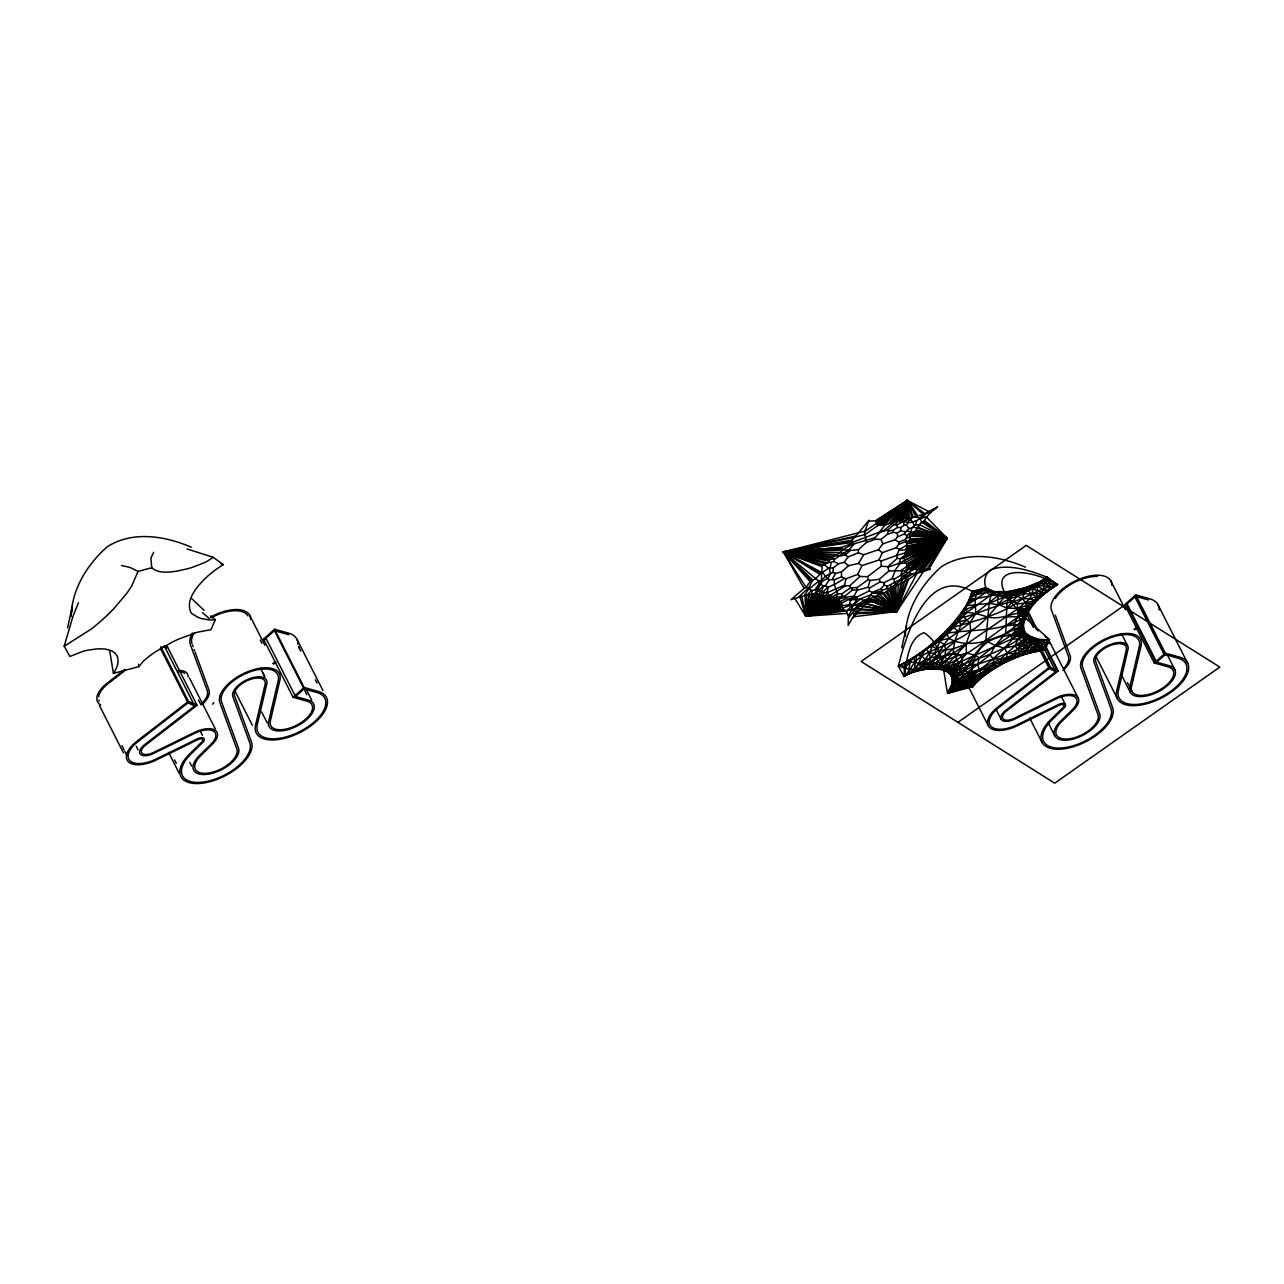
<?xml version="1.0" encoding="UTF-8"?>
<svg xmlns="http://www.w3.org/2000/svg" width="1284" height="1284" viewBox="0 0 1284 1284"><rect width="100%" height="100%" fill="white"/><g stroke="black" fill="none" stroke-linecap="round" stroke-linejoin="round"><path stroke-width="1.5" d="M894.868 571.573L892.075 578.602L884.002 582.711L884.114 585.055L880.904 588.987L872.141 592.245L869.22 590.929L856.556 597.221C850.875 596.274 859.06 591.138 857.102 587.607L868.257 579.566L869.942 580.448L879.315 579.341L888.753 571.027L900.742 570.722L947.223 538.285L926.422 517.083C919.119 517.227 912.683 525.317 905.076 521.529L899.94 522.877L897.307 524.899L897.083 527.547L893.52 530.131L888.576 531.014L887.003 534.529L881.033 539.441L875.479 539.168L866.347 542.554L858.466 549.664L850.297 550.483L845.161 555.089L839.351 556.133L834.536 559.198L833.653 561.525L827.201 562.906L822.225 565.827L821.343 580.384L820.155 583.53L823.526 586.242L825.339 585.729L829.416 579.726L834.456 579.63L841.469 576.949L845.995 578.779L857.712 574.381L861.981 565.57L879.01 560.017L881.017 561.044L896.649 555.474L899.458 549.359L896.152 547.722L882.285 552.682L879.01 560.017M951.508 676.54L977.654 664.342L993.383 658.917L1000.477 659.045L1006.576 657.633L1019.753 651.758L1026.879 645.916L1046.813 639.849L1038.339 639.304L1030.169 636.318L1026.269 637.987L1015.034 645.852L1000.477 659.045L1002.274 664.149L963.61 680.472L949.662 690.006L973.449 680.937L977.718 680.905L947.608 693.376C951.508 681.483 966.675 669.173 960.978 656.06A20.608 10.111 -26.9 0 0 957.816 654.278A21.908 10.754 -26.9 0 0 954.381 653.716A17.767 8.715 -26.9 0 0 949.759 654.07L933.917 659.832L904.08 676.443L898.367 666.187C925.315 652.047 949.406 631.423 965.969 605.759L989.129 603.432L998.599 604.732L1006.897 607.99L1018.132 608.504L1031.052 603.913L1041.436 592.935L1043.603 589.244L1043.555 585.761L1041.42 583.064L1041.436 581.122L1047.391 577.286L1057.518 584.637C1042.801 594.203 987.155 628.149 1030.554 640.218A50.092 24.589 -26.9 0 0 1038.965 640.796L1049.493 639.609L1045.16 649.64C1019.881 655.803 984.122 658.644 973.079 686.603L947.608 693.376C943.259 673.249 943.483 644.536 923.982 632.691C907.339 638.742 907.29 661.79 904.08 676.443C918.766 665.882 967.51 662.303 947.608 693.376L974.62 684.26C993.415 665.626 1019.143 653.62 1045.16 649.64L1046.813 639.849L1049.493 639.609L1024.022 616.609M841.469 576.949L841.485 571.926L848.564 565.666L858.531 563.435L861.981 565.57M928.637 511.497L907.339 500.423L907.194 518.543L915.187 516.858C922.57 513.937 931.767 513.568 937.641 506.698L923.003 514.691M859.317 606.144L848.162 625.501L848.403 615.887L852.159 609.13L855.85 608.279L861.933 604.01L865.801 603.496L896.762 611.537L923.389 571.573L930.402 569.117C923.148 567.881 917.402 574.574 910.083 573.627L902.861 579.244L900.806 583.145L883.007 593.77L872.093 593.08L870.648 594.861L859.718 599.13L850.233 599.965L846.365 598.537L840.314 601.506L838.5 600.19L838.773 599.163L845.354 597.285L854.39 596.049M1000.477 659.045L968.296 674.614L963.61 680.472L951.813 684.324L990.028 654.936L995.341 645.531L1005.757 633.381L1006.961 603.319L1009.497 595.246L1007.025 591.619L994.073 591.603L985.903 587.687C982.758 579.935 986.144 569.663 995.277 568.443A36.755 17.816 8.6 0 1 999.899 567.496C1016.302 565.827 1032.32 571.46 1047.391 577.286L1050.585 583.851L1055.207 586.034L1057.518 584.637L1045.979 578.346L1046.556 581.042L1043.555 585.761C1034.262 585.6 1025.386 588.505 1016.816 591.651C1000.445 594.219 984.603 596.177 968.569 600.832L965.969 605.759L966.868 612.484C954.429 625.517 943.355 642.321 925.764 648.805L921.687 655.819L915.283 671.869M1041.436 581.122L1025.001 587.767L1022.658 598.745C1001.376 615.421 973.208 621.071 947.592 629.096L946.966 633.718L948.972 638.453C973.433 651.694 1000.798 635.516 1023.46 625.212C1025.996 607.685 1041.501 595.471 1055.207 586.034C1039.976 587.334 1027.842 597.814 1013.333 601.554C993.928 605.149 976.53 615.261 956.917 618.647L961.122 624.682C957.35 633.638 953.065 643.396 953.402 653.203L956.307 655.915L956.307 660.377L946.003 670.81C972.967 659.029 1003.189 653.524 1025.9 633.381L1030.169 636.318L1026.879 645.916L1029.158 652.898M1039.735 598.103L1031.196 593.978L1028.019 590.415L1028.291 586.724M894.483 571.123L899.731 563.82L905.011 562.793L906.664 563.676L906.616 566.709L911.576 569.021L947.223 538.285L924.448 520.582L926.374 517.083M865.079 603.897L866.267 600.655L872.799 600.495L896.762 611.537L917.113 573.274L923.389 571.573M1040.698 639.641L1042.464 649.816L1048.145 639.753M866.347 542.554L866.411 540.275L874.853 537.723L880.021 532.202L887.677 530.035L893.391 525.092L897.307 524.899M961.122 624.682L998.358 595.278L1008.983 599.018L1017.329 603.945L1025.595 602.95L1038.098 599.676L1036.83 593.577L1038.274 582.776L1057.518 584.637C1024.744 565.265 975.84 566.051 1018.581 610.654M1025.001 587.767L1010.187 591.202C996.849 604.266 987.332 621.119 970.704 631.006C955.97 642.401 937.818 647.024 921.687 655.819L916.744 655.354L913.502 672.431C921.013 664.342 933.372 667.022 943.307 666.54C974.877 652.063 1000.461 627.539 1029.832 609.402L1018.132 608.504L953.402 653.203L937.464 668.9M942.504 634.152C970.239 628.101 1002.162 633.863 1026.109 615.614L1024.776 614.233L1026.574 606.096L1025.595 602.95L1022.658 598.745L1013.702 594.717L1003.639 597.237L989.129 603.432L985.839 640.909L974.379 654.968L965.552 670.665L952.295 680.664L966.579 677.182L974.716 677.262L990.542 671.083L989.418 670.762C974.556 674.469 963 685.752 948.764 691.627L979.772 679.076L985.309 673.265L994.025 668.836C979.371 668.466 965.504 672.96 952.102 678.482L995.341 645.531L1023.573 627.507L1023.46 625.212C1006.688 649.19 983.159 668.242 959.453 685.64L958.859 687.614L947.608 693.376M806.432 595.038L791.008 599.676L804.089 588.457L783.384 551.927L854.903 537.161L858.868 532.539L864.951 531.335L868.947 520.181L858.755 532.716L783.384 551.927L815.613 578.57L810.156 581.588L806.063 587.318L812.098 590.672L811.793 593.962L806.432 595.038L805.71 616.208L846.959 613.415L848.403 615.887M893.391 525.092L893.455 523.31L898.912 518.945L904.674 517.821L907.194 518.511L905.076 521.529L905.348 520.501M993.559 663.138L993.383 658.917L1007.33 653.331L1023.926 654.599L1023.701 645.435L1026.686 634.055L1017.65 649.19L1006.849 661.822L993.559 663.138C984.812 678.321 963.803 678.947 950.353 688.497M897.083 527.547L901.127 527.451L903.695 525.493L903.824 522.379M951.412 685.656C972.437 672.832 995.26 662.993 1018.87 656.541L1019.753 651.758L1015.034 645.852L1004.457 648.099L995.341 645.531L985.839 640.909M822.209 572.584L828.533 568.282L833.348 567.801L838.596 563.724L844.198 562.312L848.162 556.855L858.338 552.794L858.466 549.664M71.182 616.4C71.631 589.468 87.36 564.302 107.23 546.775C132.637 530.581 164.994 535.893 191.268 547.209M825.339 585.729L828.276 587.286L834.215 584.477L834.456 579.63M891.818 588.409L891.866 587.205L902.459 578.956L907.355 573.242L914.192 569.101L947.223 538.285L923.421 521.625C918.814 522.187 919.055 531.094 913.839 526.954L908.895 528.639L904.161 534.08L897.564 536.824L895.092 539.761L882.814 543.838L878.433 549.696L863.715 554.752L858.338 552.794M905.348 636.366C905.798 609.435 921.527 584.268 941.397 566.742C966.788 550.547 999.161 555.86 1025.434 567.175M859.718 599.13L864.325 600.414L868 599.5L877.357 600.527L896.762 611.537L908.446 579.453L917.113 573.274M898.367 584.525L896.762 611.537L854.085 616.705L852.512 618.214M995.277 591.812L966.868 612.484L959.02 615.983L963.803 617.09L969.901 622.933L948.972 638.453L934.367 641.647L929.488 652.802L930.258 657.986L928.701 669.044L953.065 648.934L966.017 644.199L970.704 631.006L969.901 622.933L975.856 613.527L975.005 599.467L976.45 594.54L978.039 591.523L985.903 587.687L986.481 588.57A47.444 23.289 -26.9 0 0 991.168 592.662C1010.813 602.998 1031.052 586.708 1047.391 577.286M854.518 596.45L841.405 603.287L840.314 601.506M896.152 547.722L898.559 544.528L898.72 542.121L895.092 539.761M834.215 584.477L837.746 593.689C836.285 594.187 830.684 599.018 830.555 595.23L845.466 585.793L849.847 585.729L859.911 576.436L867.502 576.693L881.257 566.244L887.918 566.645L888.753 571.027M906.023 518.11L907.339 500.423L924.624 513.536M937.143 639.175L944.43 644.889L945.714 649.784L944.88 656.252L951.572 668.45L949.341 673.281C959.1 671.628 967.205 663.956 977.654 664.342L979.275 657.777L974.379 654.968L966.435 653.091C954.766 656.814 942.231 660.185 933.227 668.803M904.08 676.443L904.626 662.849L914.834 661.982L919.312 663.876L940.931 662.367L944.88 656.252L953.402 653.203M869.22 590.929L869.477 588.04L880.166 581.877L884.002 582.711M822.755 572.664L827.65 578.731L830.652 573.402L832.899 572.471L833.348 567.801M896.649 555.474L904.995 552.923L906.424 549.841L899.651 550.146M923.276 514.419L907.339 500.423L905.766 520.148M948.972 638.453C939.824 648.019 936.806 661.902 925.491 669.462L924.849 659.511L919.761 653.219M854.903 537.161L865.207 534.481L877.566 525.702L877.454 524.049L876.202 523.615L864.951 531.335M1010.187 591.202L1008.614 591.426L1008.454 592.903L1011.792 590.945L1013.702 594.717L1008.983 599.018L998.599 604.732L997.427 600.174L999.385 592.117M946.789 660.682L942.713 669.59L1011.503 639.159L1011.519 634.954L1017.747 628.486L1020.443 619.771L1025.467 617.09M71.583 612.949L72.386 606.032L67.57 627.86M922.056 522.428L947.223 538.285L911.672 564.029L904.931 570.802L900.742 570.722M1031.1 636.784L1020.619 644.632L1015.034 645.852L1020.475 634.376L1024.247 630.733L1024.712 631.68L1011.503 639.159L1018.565 638.918L1024.279 636.848L1025.9 633.381L1025.226 632.595L1020.475 634.376L1018.629 633.156L1023.926 629.69L1020.122 629.995L1017.747 628.486L1023.573 627.507L1024.247 630.733L1018.629 633.156L1011.519 634.954L1005.757 633.381L1024.375 619.979L1020.443 619.771L1018.116 616.753L1017.329 603.945M857.118 598.874L854.021 604.283L851.388 606.401L849.944 605.647L842.882 607.862L841.822 607.059L841.999 605.599L854.325 604.154L860.296 598.986M989.129 603.432L991.81 591.025L970.656 596.033L968.569 600.832M808.583 594.99L805.71 616.208L846.397 610.911L852.159 609.13M1003.639 597.237L1003.928 591.924M828.613 562.408L828.934 560.129L832.112 558.765L833.139 556.967L835.964 555.651L839.319 555.86L843.331 553.388L845.658 553.709M905.525 542.297L906.777 543.196L909.618 541.158L906.263 541.174L898.559 544.528M852.046 609.226L852.512 606.016L857.616 604.652L859.67 606.144M867.984 599.756L874.292 596.611L876.057 597.83L881.996 590.351L891.866 587.205M920.467 670.457L922.666 663.539L929.488 652.802L934.64 653.283L939.711 650.587L953.065 648.934M904.674 517.821L907.339 500.423L875.704 520.79L869.3 521.127M900.806 583.145L896.762 611.537L856.332 613.8L854.085 616.705M957.078 682.719L950.962 687.052L956.708 685.062L958.474 679.252L956.853 673.972L957.575 670.505L974.379 654.968M857.102 589.998L852.223 590.175L845.033 596.065L833.412 597.67L832.658 596.53M868.674 598.89L870.648 594.861M888.287 589.805L888.432 588.939M917.98 527.323L947.223 538.285L914.064 565.795L914.144 567.239L947.223 538.285L919.296 524.578L914.192 525.381L912.86 527.275M809.418 594.941L805.71 616.208L843.54 609.483L846.333 611.04L854.454 604.026L856.621 604.973M992.259 669.975L989.418 670.762L989.306 669.253L995.983 667.664L1006.576 657.633L1007.33 653.331L1004.457 648.099M904.145 517.869L907.339 500.423L875.704 520.79M887.003 534.529L893.006 532.362L897.275 533.069L900.501 530.79L901.127 527.451M830.154 567.865L831.133 562.729M915.428 573.691L912.314 574.108L905.878 578.362L904.53 581.475L902.187 583.113L896.762 611.537L857.214 612.468L856.332 613.8M933.067 662.833L931.767 668.836L935.763 666.54L937.304 661.87L936.951 656.878L934.64 653.283L940.113 641.101L939.888 636.671L946.966 633.718L945.056 631.632M917.177 528.109L947.223 538.285L910.725 563.066L910.886 565.233M903.567 518.174L907.339 500.423L917.53 515.382M899.94 522.877L900.357 520.887L902.347 519.667L905.3 520.501M906.552 625.998L901.737 647.826M905.862 549.103L907.611 546.47L906.376 545.427L899.458 549.359M843.54 609.483L805.71 616.208L811.649 594.299L814.907 593.577L822.354 595.535L824.472 592.791L827.185 592.117L828.276 587.286M893.006 532.362L893.52 530.131M922.763 651.052L921.687 655.819L914.834 661.982L906.023 675.416L904.787 668.258L901.529 664.55M837.746 593.689L835.627 599.114L805.71 616.208L794.86 598.408M822.354 595.535L825.147 595.744L827.779 592.422L844.503 585.167L845.995 578.779M898.72 542.121L905.413 539.457L907.178 535.717C909.746 530.854 915.62 533.775 917.145 528.077M864.341 534.465L865.127 531.127M1024.712 631.68L1025.226 632.595L1018.565 638.918L1021.631 640.989L1028.677 642.481L1032.609 647.345L1035.803 648.837L1039.735 650.202L1044.325 639.849M1008.983 599.018L1023.958 593.882L1031.213 587.205L1031.63 585.568M940.931 662.367L938.813 669.012M910.982 531.48L911.881 527.917M1018.132 608.504L1030.009 598.617L1034.984 584.268L1046.861 591.876C1036.926 594.059 1026.43 595.262 1016.816 591.651L1015.098 590.335L1009.497 595.246M849.494 603.994L850.57 599.821M904.53 581.475L896.762 611.537L859.895 609.836L857.214 612.468M875.977 523.936L876.378 521.015M902.684 518.174L907.339 500.423L916.567 515.735M210.672 615.967L215.327 619.642L210.993 629.674L197.608 632.161L179.792 638.63A131 64.312 -26.9 0 0 172.682 641.856L154.802 652.208A215.391 105.737 -26.9 0 0 150.517 655.257L143.551 660.939L138.913 666.621L113.441 673.41C116.796 668.386 119.813 661.565 116.94 655.659A125.013 61.359 -26.9 0 0 115.175 653.315L111.836 650.844L105.978 649.174A71.246 34.973 -26.9 0 0 101.918 648.853A76.173 37.397 -26.9 0 0 97.6 648.869L88.002 650.089A59.69 29.307 -26.9 0 0 82.882 651.373L69.914 656.477L64.2 646.221L72.947 616.4L78.404 602.822M857.247 590.191L868.112 587.269L869.942 580.448M934.64 653.283L917.049 671.339L916.599 669.397L909.489 669.429L898.367 666.187C906.119 634.553 926.936 566.34 972.197 591.362L978.039 591.523L988.102 589.34L986.144 592.277L965.969 605.759M967.334 603.255L975.005 599.467L969.709 598.408L984.074 590.351L985.903 587.687L972.197 591.362L967.927 603.833L961.475 615.485A91.71 45.02 -26.9 0 1 954.429 624.618L952.359 626.913A101.356 49.755 -26.9 0 1 932.232 645.082L915.107 656.75L898.367 666.187M902.267 518.335L907.339 500.423L915.717 516.28M888.432 567.095L899.265 563.178L900.549 558.733L903.984 558.123L947.223 538.285L916.567 530.18M915.861 531.046L947.223 538.285L905.011 562.809L903.984 558.123L905.493 555.828L905.076 552.906L947.223 538.285L929.086 568.876M215.327 619.642L212.646 619.883A72.129 35.406 -26.9 0 1 208.923 619.867L200.914 618.439A107.423 52.74 -26.9 0 1 197.897 617.267L192.52 614.089A22.679 11.139 -26.9 0 1 190.546 611.714C185.987 599.564 196.147 587.928 203.931 579.71A91.758 45.052 -26.9 0 1 208.971 575.007L214.701 570.385A89.222 43.8 -26.9 0 1 221.041 566.067L223.352 564.671L213.224 557.32L208.827 560.306A65.051 31.939 -26.9 0 1 204.108 562.809L192.472 567.303A90.217 44.282 -26.9 0 1 187.56 568.748L177.625 570.979A95.289 46.786 -26.9 0 1 172.858 571.653A107.375 52.708 -26.9 0 1 168.204 572.07A50.638 24.861 -26.9 0 1 163.742 572.118L161.11 571.829A39.804 19.533 -26.9 0 1 157.643 571.059L156.632 570.674A52.628 25.841 -26.9 0 1 153.936 569.374A61.038 29.965 -26.9 0 1 151.737 567.721L138.046 571.396L131.803 585.793A336.857 165.363 -26.9 0 1 126.747 593.401L113.425 609.13A214.171 105.144 -26.9 0 1 105.721 616.705L100.2 621.665A254.553 124.965 -26.9 0 1 91.597 628.839L64.2 646.221M972.197 591.362L970.656 596.033M907.932 674.549L910.661 659.254M812.339 594.412L805.71 616.208L842.24 607.621M848.804 617.7L855.946 608.151L857.584 608.68M915.476 524.899L916.76 520.726M883.97 530.436L851.982 542.458L851.838 540.243L855.096 537.033M906.616 538.108L911.512 536.247L914.385 531.897M908.269 522.62L909.441 518.672L907.339 500.423L876.619 521.529M901.288 518.399L907.339 500.423L913.325 517.468M841.999 605.599L841.405 603.287M813.366 594.219L805.71 616.208L841.822 607.059M1033.058 637.65L1032.577 641.791L1030.779 644.712L1024.343 651.774L1013.959 658.596L1009.85 658.997L1006.576 657.633M909.136 540.5L909.794 537.258M900.63 518.624L907.339 500.423L911.817 518.238L910.613 519.876L906.648 519.859M1009.224 660.714L1009.85 658.997L1011.583 659.655M806.063 587.318L783.384 551.927L842.031 550.05L852.464 544.336L866.411 540.275M892.075 578.602L894.033 579.116L900.501 575.521L902.042 571.508M865.111 540.05L866.395 536.744M886.538 588.313L887.324 586.307L900.052 579.582L902.219 576.468L907.355 573.242M812.098 590.672L816.576 589.5L821.503 591.41L823.526 586.242M899.458 518.848L907.339 500.423L876.202 523.615M815.34 593.818L805.71 616.208L841.806 605.599M942.713 669.59L966.017 644.199L966.435 653.091L950.545 674.822M951.829 677.487L956.853 673.972L951.107 675.625L952.246 673.025L949.967 674.052M1012.691 592.357L1013.445 590.656M902.812 519.506L903.358 518.319M898.912 518.945L907.339 500.423L876.876 523.647M816.126 593.818L805.71 616.208L841.213 605.005M810.156 581.588L783.384 551.927L841.598 547.433L852.03 543.453L852.592 542.281M856.733 599.098L856.556 597.221M934.656 668.787L935.763 666.54L936.084 668.82L939.904 666.508L940.145 669.141L943.307 666.54L941.429 669.349M895.381 524.434L899.924 519.057M911.672 673.073C917.45 660.457 931.847 655.899 944.88 656.252M808.599 588.2L812.692 579.967L783.384 551.927L855.16 536.198M909.473 572.086L910.902 569.213M906.376 545.427L906.777 543.196M1038.339 639.304L1032.609 647.345L1031.774 652.128L1029.303 650.892L1019.753 651.758M983.384 676.203L968.65 681.162L966.852 684.709L962.807 687.261L958.859 687.614L987.508 673.201M897.821 519.522L907.339 500.423L907.788 518.431M816.576 589.5C819.962 585.953 821.198 580.191 815.147 579.1L821.792 572.552L783.384 551.927L851.838 540.243M948.828 663.988L944.976 670.36L950.288 666.701L946.95 671.355L959.726 662.175L967.269 666.091M923.838 669.75L930.001 662.384L955.28 641.23M855.658 608.359L857.616 604.652M915.669 572.744L917.161 569.919L924.271 569.486M883.777 530.533L897.291 519.346L907.339 500.423L877.454 524.049M820.717 584.38L822.45 581.122L827.361 578.619M1041.886 639.753L1034.422 651.421L1032.785 650.121L1029.303 650.892L1026.558 653.7L1024.343 651.774M817.475 594.38L805.71 616.208L799.9 596.643M814.907 593.577L816.881 589.982M817.314 590.062L820.588 584.14M896.73 519.538L907.339 500.423L877.662 524.739M1028.019 590.415L1021.727 588.73L1020.299 590.142L1018.421 589.581L1013.702 594.717C1023.637 590.383 1037.504 591.298 1042.993 580.272L1049.606 581.026M818.229 594.412L805.71 616.208L841.084 604.25M913.839 526.954L914.834 525.268M832.417 578.907L835.724 573.338L841.485 571.926M1037.055 650.779L1035.69 646.141L1037.215 639.047L1034.92 639.962L1029.303 638.565L1029.27 635.789M858.531 563.435L863.715 554.752M877.566 525.702L879.797 525.012L907.339 500.423L895.173 520.534L884.58 525.557L879.299 532.25M974.042 685.046L962.807 687.261L976.017 682.623L971.394 683.104L965.712 687.502L973.079 686.603L974.62 684.26L966.852 684.709L982.132 677.182L977.541 679.204L971.426 685.56L968.425 685.817M816.255 593.85L818.277 590.576M894.836 520.55L907.339 500.423L881.546 524.723L879.797 525.012M906.841 544.496L909.2 542.795L947.223 538.285L926.968 568.94M819.433 594.813L805.71 616.208L801.826 596.193M894.226 520.871L907.339 500.423L882.878 524.803L881.546 524.723M815.308 589.452L819.545 582.936M804.619 595.15L808.888 588.666M927.096 669.237L928.846 666.621M918.766 670.874L920.885 667.728L919.312 663.876M820.107 594.845L805.71 616.208L805.036 595.214M919.569 571.685L920.933 569.711M818.646 594.315L820.588 591.523M857.535 604.668L861.933 604.01M918.654 519.474L922.939 514.723M891.176 523.069L907.339 500.423L883.874 525.188L882.878 524.803M986.594 588.265L984.074 590.351L990.253 595.086L992.917 591.346M859.895 609.836L863.49 606L896.762 611.537L907.098 580.111L906.809 578.153M1044.967 593.433L1033.379 589.147L1029.961 586.162L1028.051 587.863L1026.638 587.269L1020.523 592.373L1006.897 607.99M153.695 552.297L150.934 557.85L151.737 567.721M820.909 595.583L805.71 616.208L840.635 602.886M924.031 569.053L947.223 538.285L914.722 531.817M890.133 523.198L907.339 500.423L883.874 525.188M926.871 513.215L927.658 512.204M821.391 595.728L805.71 616.208L840.25 602.292M1028.372 635.275L1024.279 636.848L1026.269 637.987L1028.372 635.275L1028.677 636.784M887.918 566.645L897.275 558.283L900.469 558.701L906.472 553.918L947.223 538.285L923.308 568.876M904.787 668.258L913.678 657.392L914.834 661.982M930.242 668.932L932.232 666.38M994.073 591.603L990.253 595.086L997.909 592.084L998.358 595.278L1000.862 592.101M822.081 595.632L805.71 616.208L839.271 601.265M859.14 606.225L863.618 606.048L865.801 603.496M888.689 523.695L907.339 500.423M922.265 569.117L947.223 538.285L913.839 533.486M913.598 669.125L909.826 673.763L909.489 669.429M1026.622 635.773L1027.521 634.665M903.695 525.493L906.263 524.867L908.125 522.62M980.783 677.214L988.953 672.174L981.04 674.341L973.449 680.937M822.916 596.145L805.71 616.208L838.677 600.816M865.898 602.822L872.558 601.875L872.799 600.495L896.762 611.537L895.815 586.467M820.332 594.813L822.771 591.988L824.472 592.791M920.275 569.293L947.223 538.285L913.068 534.224M998.358 595.278L1002.371 592.036L1004.168 593.256L1005.468 591.78M811.44 580.577L783.384 551.927L840.266 552.425L842.384 550.306L849.109 549.729L853.716 544.544M823.461 596.241L805.71 616.208L838.5 600.19M922.361 517.564L925.411 514.178M919.232 569.293L947.223 538.285L912.234 535.621M819.449 573.996L783.384 551.927L835.916 555.362L840.346 552.634L843.331 553.388M1031.213 587.205L1033.299 584.942L1034.214 586.339M807.524 594.717L811.584 590.319M821.198 580.721L825.981 575.81M824.232 596.097L805.71 616.208L836.012 599.484L838.773 599.163M917.899 569.663L947.223 538.285L911.512 536.247M1029.303 650.892C1033.861 643.075 1045.192 648.131 1049.493 639.609M926.422 517.083L932.489 510.631M822.948 592.052L827.666 587.205M1036.14 638.726L1032.577 641.791C1023.38 643.412 1016.735 651.582 1007.33 653.331M818.502 590.704L823.188 585.986M830.555 595.23L825.74 595.953L805.71 616.208L836.012 599.484M923.421 521.625L924.448 520.582M1045.401 643.653L1043.94 641.47L1045.561 639.865M925.266 667.006L922.169 670.071L920.885 667.728M914.144 567.239L914.192 569.101L915.669 569.293L947.223 538.285L910.196 538.863M826.527 595.904L805.71 616.208L833.862 598.569L836.077 598.553M951.572 668.45L947.833 671.949L954.959 669.815L963 664.502M909.586 568.668L947.223 538.285L909.874 539.713M904.931 570.802L906.006 571.701L909.265 568.7M798.873 596.755L808.535 587.928M836.012 598.633L838.612 598.809L842.015 595.76L841.903 593.738L850.682 587.815L857.102 587.607M164.336 645.579L167.546 647.056L197.078 705.301L145.413 745.266A10.625 5.216 -26.9 0 0 142.107 753.387A10.625 5.216 -26.9 0 0 153.133 752.649L194.606 732.345A20.608 10.111 -26.9 0 1 215.118 730.211A20.608 10.111 -26.9 0 1 212.47 744.142L200.432 755.987A23.112 11.347 -26.9 0 0 209.998 772.808A23.112 11.347 -26.9 0 0 236.818 748.957L219.885 702.717A33.111 16.259 -26.9 0 1 249.208 671.131A33.111 16.259 -26.9 0 1 279.88 680.295L270.346 721.014A23.112 11.347 -26.9 0 0 297.503 724.786A23.112 11.347 -26.9 0 0 307.085 701.208L293.073 697.308L263.525 639.063L274.583 629.24L288.611 633.14A39.355 19.324 -26.9 0 1 297.952 644.343M288.691 634.713A37.477 18.393 -26.9 0 0 287.327 634.28L274.471 630.685L265.965 638.26L295.513 696.49L308.369 700.085A24.99 12.262 -26.9 0 1 298 725.572A24.99 12.262 -26.9 0 1 268.629 721.48L278.179 680.761A31.233 15.328 -26.9 0 0 249.24 672.126A31.233 15.328 -26.9 0 0 221.57 701.915L238.503 748.155A24.99 12.262 -26.9 0 1 209.517 773.947A24.99 12.262 -26.9 0 1 199.18 755.762L211.218 743.918A18.746 9.197 -26.9 0 0 213.625 731.254A18.746 9.197 -26.9 0 0 194.975 733.18L153.486 753.499A12.487 6.131 -26.9 0 1 140.534 754.366A12.487 6.131 -26.9 0 1 144.418 744.816L194.686 705.927L165.138 647.682L162.924 646.671M293.073 697.308L304.131 687.47L318.143 691.386A39.355 19.324 -26.9 0 1 301.836 731.527A39.355 19.324 -26.9 0 1 255.58 725.091L265.114 684.372A16.869 8.282 -26.9 0 0 249.497 679.701A16.869 8.282 -26.9 0 0 234.555 695.784L251.471 742.04A39.355 19.324 -26.9 0 1 205.825 782.646A39.355 19.324 -26.9 0 1 189.534 754.013L201.588 742.168A4.366 2.151 -26.9 0 0 202.15 739.215A4.366 2.151 -26.9 0 0 197.784 739.664L156.311 759.967A26.868 13.193 -26.9 0 1 128.448 761.845A26.868 13.193 -26.9 0 1 136.794 741.317L188.459 701.337L197.078 705.301M295.513 696.49L304.019 688.93L316.875 692.509A37.477 18.393 -26.9 0 1 301.339 730.756A37.477 18.393 -26.9 0 1 257.281 724.609L266.815 683.907A18.746 9.197 -26.9 0 0 249.465 678.706A18.746 9.197 -26.9 0 0 232.853 696.586L249.786 742.826A37.477 18.393 -26.9 0 1 206.307 781.523A37.477 18.393 -26.9 0 1 190.786 754.238L202.84 742.393A6.243 3.066 -26.9 0 0 203.642 738.172A6.243 3.066 -26.9 0 0 197.415 738.814L155.942 759.117A24.99 12.262 -26.9 0 1 130.037 760.866A24.99 12.262 -26.9 0 1 137.789 741.767L188.058 702.878L194.686 705.927M900.501 575.521L905.878 571.653M1045.93 646.719L1058.241 670.97L1006.56 710.951A10.625 5.216 -26.9 0 0 1003.269 719.072A10.625 5.216 -26.9 0 0 1014.28 718.334L1055.753 698.014A20.608 10.111 -26.9 0 1 1076.281 695.896A20.608 10.111 -26.9 0 1 1073.633 709.827L1061.579 721.672A23.112 11.347 -26.9 0 0 1071.145 738.493A23.112 11.347 -26.9 0 0 1097.964 714.642L1081.032 668.386A33.111 16.259 -26.9 0 1 1110.371 636.816A33.111 16.259 -26.9 0 1 1141.043 645.98L1131.493 686.699A23.112 11.347 -26.9 0 0 1158.666 690.471A23.112 11.347 -26.9 0 0 1168.247 666.894L1154.236 662.993L1124.688 604.748L1135.746 594.909L1149.758 598.826A39.355 19.324 -26.9 0 1 1159.115 610.028M1127.111 603.929L1135.618 596.37L1165.166 654.615L1156.659 662.175L1127.111 603.929L1125.956 603.608L1155.504 661.854L1169.515 665.754A24.99 12.262 -26.9 0 1 1159.163 691.257A24.99 12.262 -26.9 0 1 1129.792 687.165L1139.325 646.446A31.233 15.328 -26.9 0 0 1110.403 637.795A31.233 15.328 -26.9 0 0 1082.733 667.6L1099.65 713.84A24.99 12.262 -26.9 0 1 1070.663 739.632A24.99 12.262 -26.9 0 1 1060.327 721.431L1072.381 709.587A18.746 9.197 -26.9 0 0 1074.772 696.939A18.746 9.197 -26.9 0 0 1056.122 698.865L1014.649 719.168A12.487 6.131 -26.9 0 1 1001.697 720.051A12.487 6.131 -26.9 0 1 1005.565 710.501L1057.246 670.521L1046.171 648.677M1154.236 662.993L1165.294 653.155L1179.306 657.055A39.355 19.324 -26.9 0 1 1162.983 697.212A39.355 19.324 -26.9 0 1 1116.727 690.76L1126.277 650.057A16.869 8.282 -26.9 0 0 1110.644 645.387A16.869 8.282 -26.9 0 0 1095.701 661.469L1112.634 707.709A39.355 19.324 -26.9 0 1 1066.972 748.331A39.355 19.324 -26.9 0 1 1050.697 719.682L1062.735 707.837A4.366 2.151 -26.9 0 0 1063.296 704.884A4.366 2.151 -26.9 0 0 1058.947 705.333L1017.474 725.653A26.868 13.193 -26.9 0 1 989.611 727.514A26.868 13.193 -26.9 0 1 997.941 707.002L1049.622 667.022L1058.241 670.97M877.357 600.527L876.057 597.83M990.799 590.64L986.144 592.277L988.953 589.805M828.806 595.327L828.999 596.241L805.71 616.208L833.412 597.67M1028.677 642.481L1034.053 638.036M861.596 604.475L865.673 601.024M872.093 593.08L881.338 591.282M830.475 596.225L805.71 616.208L832.915 597.558M866.267 600.655L868 599.5M943.852 669.959L946.131 668.113M820.974 572.953L783.384 551.927L841.598 547.433M912.94 565.714L947.223 538.285L909.618 541.158M951.107 675.625L957.575 670.505L954.959 669.815L949.341 673.281M808.888 589.019L818.887 581.106M1017.747 628.486L1023.509 623.976L1005.934 625.918M830.925 596.53L805.71 616.208L832.562 597.221M125.013 669.333L107.246 683.072A26.868 13.193 -26.9 0 0 100.81 704.964M123.954 671.388L108.241 683.537A24.99 12.262 -26.9 0 0 98.627 696.682M165.925 648.308L167.546 647.056M1017.49 610.783L1020.074 608.777L1028.693 612.741L1037.921 630.942M1023.252 617.379L1019.656 610.317L1021.069 609.242L1025.996 618.936M1019.656 610.317L1026.285 613.367L1027.698 612.275L1036.316 629.272M908.928 543.228L947.223 538.285L911.56 564.928L912.362 565.024L947.223 538.285L909.537 541.784M948.603 672.607L956.131 667.086M957.928 722.346L1123.002 606.241M899.265 563.178L947.223 538.285L907.21 545.861M879.54 593.978L896.762 611.537L860.521 608.969M906.664 563.676L910.292 563.05L947.223 538.285L907.611 546.47M908.093 563.419L947.223 538.285L907.451 547.193M1021.679 627.507L1023.509 626.367M826.045 575.938L830.652 573.402M904.562 581.556L908.446 579.453M834.472 584.605L844.134 578.651M804.089 588.457L806.416 587.061M952.054 683.056L968.296 674.614L968.008 672.479L965.552 670.665M1004.168 593.256L1008.614 591.426M843.235 553.356L849.318 549.969L850.297 550.483M1006.094 616.882L1018.116 616.753L1027.842 612.532C1014.183 611.361 1001.969 620.493 987.877 617.01C979.194 614.442 970.03 611.12 960.914 613.367L966.049 609.386L975.583 605.599M986.144 592.277L989.852 590.239M952.23 679.557L957.928 676.443M871.242 600.527L876.394 597.782L896.762 611.537L894.82 587.077M1024.006 621.344L1018.196 624.441L1023.717 622.676M904.931 560.306L947.223 538.285L905.942 549.103M856.203 604.941L865.272 600.222L866.556 600.703M818.887 581.636L821.343 580.384M1018.613 612.677L1032.192 606.16L1031.052 603.913L1025.595 602.95M864.325 600.414L868.77 598.216M990.253 595.086L996.544 591.972M984.074 590.351L987.332 588.81M870.504 594.861L874.292 596.611M1032.785 650.121L1035.803 648.837M905.493 555.828L947.223 538.285L906.424 549.841M962.647 610.815L966.049 609.386L964.316 608.295M952.214 681.836L958.474 679.252M905.445 555.25L947.223 538.285L906.344 550.74M850.233 599.965L856.412 597.509M1020.122 629.995L1023.733 628.614M905.782 553.725L947.223 538.285M873.971 596.739L878.465 595.086M965.793 620.011L952.423 623.896L953.498 627.298L958.057 631.327M967.687 683.056L978.713 680.006M978.039 591.523L971.523 593.689L976.45 594.54M974.235 682.606L976.851 681.772M1024.841 612.227L1028.805 610.975M1022.658 598.745L1030.009 598.617L1043.138 594.973L1041.436 592.935M1020.443 619.771L1024.889 618.551M972.774 684.131L975.294 683.457M901.111 583.385L902.187 583.113M1025.884 608.969L1030.972 607.781M1032.609 647.345L1017.65 649.19M984.684 675.223L979.724 675.882M992.323 665.995L1000.124 665.321M851.42 541.559L783.384 551.927L821.664 566.549M1018.116 616.753L1026.109 615.614M851.982 542.458L783.384 551.927L822.225 565.827M865.93 601.506L872.494 600.816M928.669 646.414L932.393 646.141L939.711 650.587M1024.776 614.233L1026.959 614.073M842.448 548.894L783.384 551.927L823.397 565.313M979.772 679.076L975.567 678.803L974.716 677.262M853.844 614.892L855.048 614.827M837.698 593.818L841.903 593.738M1037.247 596.578L1041.404 596.546M909.714 534.433L912.603 534.449M1026.574 606.096L1032.192 606.16M855.722 611.425L852.143 609.9M836.719 554.479L783.384 551.927L825.773 563.869M968.65 681.162L963.61 680.472M857.439 608.68L860.745 608.969M833.139 556.967L783.384 551.927L827.201 562.906M832.257 557.834L783.384 551.927L828.405 560.996M971.426 685.56L973.513 685.833L970.929 686.378L973.079 686.603C962.759 639.769 1011.262 620.188 1045.16 649.64M920.179 517.741L921.639 517.933M1030.009 598.617L1036.541 601.281M1053.041 587.462L1043.555 585.761M862.976 606.626L896.762 611.537L893.183 588.104M1026.879 645.916L1020.619 644.632M954.702 621.279L958.313 621.841M830.186 559.391L783.384 551.927L828.934 560.129M855.481 611.778L857.551 612.115M121.499 565.49L129.957 567.448L138.046 571.396M832.112 558.765L834.536 559.198M1026.269 637.987L1029.303 638.565L1032.063 637.249L1032.464 639.272L1035.081 638.405L1039.735 650.202M899.137 520.646L900.357 520.887M900.501 530.79L905.541 531.785M907.018 531.03L910.484 531.753M1043.603 589.244L1048.868 590.351L1048.932 586.884L1050.585 583.851L1044.502 579.309M1032.577 641.791L1036.06 642.546L1039.51 639.512L1040.65 641.743L1043.09 639.833L1043.94 641.47M956.708 685.062L959.453 685.64M187.047 548.958L213.224 557.32M950.032 626.496L953.498 627.298M915.187 516.858L919.745 517.933M1033.588 604.523L1031.052 603.913L1035.032 602.902L1033.363 600.848M865.496 603.705L896.762 611.537L892.508 588.489M1001.504 662.175L1004.537 662.977M1148.49 599.949L1134.462 596.049L1164.01 654.294L1178.022 658.194A37.477 18.393 -26.9 0 1 1162.485 696.426A37.477 18.393 -26.9 0 1 1118.428 690.294L1127.978 649.576A18.746 9.197 -26.9 0 0 1110.612 644.391A18.746 9.197 -26.9 0 0 1094.016 662.271L1110.949 708.511A37.477 18.393 -26.9 0 1 1067.453 747.192A37.477 18.393 -26.9 0 1 1051.949 719.923L1063.987 708.078A6.243 3.066 -26.9 0 0 1064.789 703.857A6.243 3.066 -26.9 0 0 1058.578 704.499L1017.105 724.802A24.99 12.262 -26.9 0 1 991.184 726.551A24.99 12.262 -26.9 0 1 998.936 707.452L1050.617 667.471L1039.542 645.643M1124.688 604.748L1126.437 605.245M263.525 639.063L265.274 639.56M821.391 580.817L822.45 581.122M832.899 572.471L835.724 573.338M881.257 591.812L884.098 592.919M884.114 585.055L887.324 586.307M872.558 601.875L896.762 611.537L891.096 589.404M872.783 601.602L896.762 611.537L890.31 589.982M915.669 569.293L917.161 569.919M833.653 561.525L838.596 563.724M220.736 563.483L223.352 564.671M821.503 591.41L822.771 591.988M911.576 569.021L912.844 569.663M827.185 592.117L828.678 595.278M956.307 660.377L959.726 662.175M904.161 534.08L907.178 535.717M868.112 587.269L869.477 588.04M827.65 578.731L829.416 579.726M845.161 555.089L848.162 556.855M1019.624 654.519L1021.374 655.562M877.694 600.206L896.762 611.537L889.411 590.142M877.197 599.05L896.762 611.537L887.324 591.057M997.074 665.866L998.053 666.476M844.503 585.167L845.466 585.793M1039.863 581.957L1041.42 583.064M986.096 674.212L985.085 672.158M1016.398 657.568L1013.75 654.615M844.198 562.312L848.564 565.666M878.433 549.696L882.285 552.682M877.951 596.241L896.762 611.537L886.153 592.004M878.272 595.632L896.762 611.537L884.002 592.967M824.906 565.12L828.533 568.282M204.124 610.398L191.765 598.649M910.613 519.876L912.796 521.85M857.712 574.381L859.911 576.436M1050.938 588.891L1042.993 580.272M853.154 612.789L854.085 613.736M907.66 661.067L909.393 662.881M887.677 530.035L888.576 531.014M925.764 648.805L929.488 652.802M990.028 654.936L993.383 658.917M880.904 588.987L881.996 590.351M883.007 593.77L896.762 611.537L883.633 593.417M901.496 575.537L902.219 576.468M1023.38 588.249L1024.199 589.372M906.006 571.701L907.082 573.162M906.263 524.867L908.895 528.639M1036.637 583.546L1038.162 586.114M981.04 674.341L977.654 664.342M234.763 690.599L252.322 725.235M200.448 731.382L202.423 735.283M1158.152 605.037L1187.7 663.282M1167.028 654.294L1174.844 669.718M1135.746 594.909L1165.294 653.155M1110.724 580.689L1125.49 609.82M1121.381 633.477L1127.464 645.467M1127.464 682.606L1131.814 691.177M1121.446 674.886L1130.129 692.012M1095.782 656.044L1117.257 698.4M1048.787 640.074L1078.335 698.319M1026.285 613.367L1033.459 627.491M1043.298 646.895L1055.833 671.612L1049.205 668.563L1035.787 642.096M1020.074 608.777L1025.611 619.707M1038.547 645.178L1049.622 667.022M1061.082 696.024L1065.415 704.579M1047.985 722.33L1054.934 736.037M1029.672 717.981L1042.207 742.682M995.87 708.961L1001.087 719.249M968.601 686.972L988.295 725.797M296.989 639.368L322.942 690.519M300.793 651.068L298.578 646.703L299.252 648.035M315.415 679.862L317.052 683.088M306.17 689.219L311.707 700.133M274.583 629.24L304.131 687.47M274.471 630.685L304.019 688.93M304.645 690.343L306.86 694.708M249.561 615.004L264.905 645.338M260.171 640.058L261.808 643.3M260.475 668.274L264.536 676.267M262.69 672.639L264.761 676.716M261.631 711.866L267.168 722.78M189.422 677.904L215.279 728.863M160.709 646.622L188.459 701.337M160.291 648.179L188.058 702.878M189.743 762.359L191.589 766.002M179.134 773.257L168.669 752.36M136.232 746.277L138.078 749.904M121.916 745.619L124.131 750M124.869 751.445L126.715 755.088M99.43 705.494L123.441 752.825M198.426 699.973L200.079 703.247M174.592 759.919L176.277 763.322M905.413 539.457L906.263 541.174M852.03 543.453L852.464 544.336M897.034 583.658L897.5 584.637M912.603 521.93L914.192 525.381M874.853 537.723L875.479 539.168M931.526 644.038L932.393 646.141M881.033 539.441L882.814 543.838M849.847 585.729L850.682 587.815M909.265 534.802L910.115 536.921M893.6 586.323L893.921 587.173M1055.304 615.132L1070.118 655.594A24.99 12.262 -26.9 0 1 1062.959 670.537M192.552 645.114L193.082 646.558M194.141 649.447L194.67 650.892M195.2 652.336L208.955 689.925A24.99 12.262 -26.9 0 1 201.813 704.852M879.315 579.341L880.166 581.877M909.056 563.483L909.457 564.703M851.645 588.216L852.223 590.175M845.033 596.065L845.354 597.285M867.502 576.693L868.257 579.566M920.596 518.816L921.495 522.572M895.092 582.342L895.494 584.076M1020.074 589.163L1020.523 592.373M109.686 650.795L113.441 673.41M902.106 518.431L902.347 519.667M829.416 568.25L830.266 573.29M138.544 664.261L138.913 666.621M896.874 555.571L897.275 558.283M846.589 610.815L846.959 613.415M901.48 520.453L901.657 522.235M891.321 522.989L891.417 524.065M890.839 585.327L890.984 586.997M897.275 533.069L897.564 536.824M842.882 607.862L842.946 608.873M894.033 579.116L894.21 582.23M881.017 561.044L881.257 566.244M1017.169 596.29L1016.751 589.982M849.896 604.074L849.944 605.647M865.207 534.481L865.272 536.905M910.083 572.134L910.083 573.627M220.671 694.837A39.355 19.324 -26.9 0 1 219.853 696.409M99.269 701.016A24.99 12.262 -26.9 0 1 98.852 700.069M213.866 702.669A37.477 18.393 -26.9 0 1 212.502 704.146M178.203 670.441A20.608 10.111 -26.9 0 1 188.042 676.925M200.657 704.531A23.112 11.347 -26.9 0 0 207.27 690.712L190.337 644.472A33.111 16.259 -26.9 0 1 192.552 633.076M210.528 617.139A33.111 16.259 -26.9 0 1 250.669 619.546M274.969 661.886A23.112 11.347 -26.9 0 1 272.754 663.587M178.588 671.596A18.746 9.197 -26.9 0 1 184.671 673.458M192.038 643.669A31.233 15.328 -26.9 0 1 194.125 632.916M211.074 617.877A31.233 15.328 -26.9 0 1 247.908 615.887M276.044 662.271A24.99 12.262 -26.9 0 1 273.636 664.117M209.18 618.342A212.149 105.481 42.3 0 1 202.455 612.629M1025.21 615.919A195.73 96.396 42.6 0 1 1019.817 610.044M1045.128 636.864A20.608 10.111 -26.9 0 1 1049.076 643.541M1063.65 668.45A23.112 11.347 -26.9 0 0 1068.416 656.397L1051.5 610.157A33.111 16.259 -26.9 0 1 1078.753 579.389A33.111 16.259 -26.9 0 1 1111.816 585.231M1136.131 627.555A23.112 11.347 -26.9 0 1 1133.916 629.256M1055.271 598.601A31.233 15.328 -26.9 0 1 1097.467 576.404M1137.207 627.956A24.99 12.262 -26.9 0 1 1134.799 629.802M1026.221 545.395L861.147 661.501L1054.726 783.192L1219.8 667.086L1026.221 545.395"/></g></svg>
